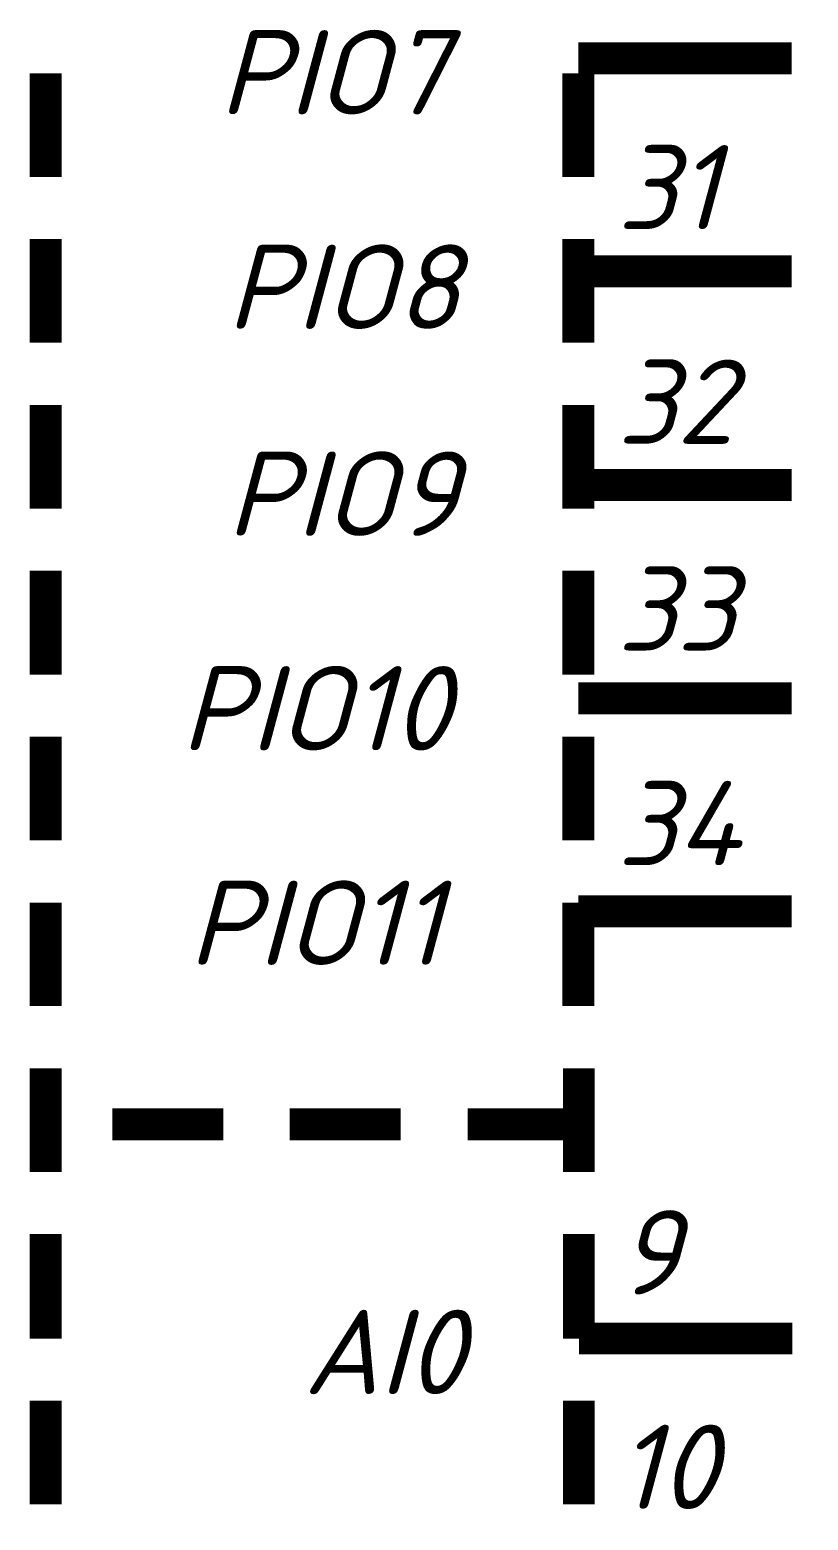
# Model space of a CAD drawing. Header units: inches. Extents: x 0 to 841, y 0 to 594.
# Drawn here: x 109.65 to 127.91, y 218.22 to 253.17 of the extents above; entities that cross this region are included whole.
import ezdxf

# ---------------------------------------------------------------- set-up
doc = ezdxf.new("R2010")
doc.units = ezdxf.units.IN
doc.layers.add('Sheet', color=255, linetype='Continuous')
doc.styles.get("Standard").update_dxf_attribs({"font": 'isocpeui.ttf'})

msp = doc.modelspace()

# ---------------------------------------------------------------- linework, layer by layer
at = {"layer": 'Sheet'}
for points in [[(122.519, 252.497, 0.749, 0.749, 0), (127.527, 252.497, 0.749, 0.749, 0)], [(110.021, 249.712, 0.749, 0.749, 0), (110.021, 252.149, 0.749, 0.749, 0)], [(122.519, 249.712, 0.749, 0.749, 0), (122.519, 252.149, 0.749, 0.749, 0)], [(122.519, 252.497, 0.3, 0.3, 0), (127.527, 252.497, 0.3, 0.3, 0)], [(110.021, 245.827, 0.749, 0.749, 0), (110.021, 248.264, 0.749, 0.749, 0)], [(122.519, 245.827, 0.749, 0.749, 0), (122.519, 248.264, 0.749, 0.749, 0)], [(122.519, 247.5, 0.749, 0.749, 0), (127.527, 247.5, 0.749, 0.749, 0)], [(122.519, 247.5, 0.3, 0.3, 0), (127.527, 247.5, 0.3, 0.3, 0)], [(110.021, 241.941, 0.749, 0.749, 0), (110.021, 244.367, 0.749, 0.749, 0)], [(122.519, 241.941, 0.749, 0.749, 0), (122.519, 244.367, 0.749, 0.749, 0)], [(122.519, 242.492, 0.749, 0.749, 0), (127.527, 242.492, 0.749, 0.749, 0)], [(122.519, 242.492, 0.3, 0.3, 0), (127.527, 242.492, 0.3, 0.3, 0)], [(110.021, 238.045, 0.749, 0.749, 0), (110.021, 240.482, 0.749, 0.749, 0)], [(122.519, 238.045, 0.749, 0.749, 0), (122.519, 240.482, 0.749, 0.749, 0)], [(122.519, 237.494, 0.749, 0.749, 0), (127.527, 237.494, 0.749, 0.749, 0)], [(122.519, 237.494, 0.3, 0.3, 0), (127.527, 237.494, 0.3, 0.3, 0)], [(110.021, 234.159, 0.749, 0.749, 0), (110.021, 236.596, 0.749, 0.749, 0)], [(122.519, 234.159, 0.749, 0.749, 0), (122.519, 236.596, 0.749, 0.749, 0)], [(110.021, 230.274, 0.749, 0.749, 0), (110.021, 232.699, 0.749, 0.749, 0)], [(122.519, 230.274, 0.749, 0.749, 0), (122.519, 232.699, 0.749, 0.749, 0)], [(122.519, 232.497, 0.749, 0.749, 0), (127.527, 232.497, 0.749, 0.749, 0)], [(122.519, 232.497, 0.3, 0.3, 0), (127.527, 232.497, 0.3, 0.3, 0)], [(110.021, 226.388, 0.749, 0.749, 0), (110.021, 228.814, 0.749, 0.749, 0)], [(122.53, 226.388, 0.749, 0.749, 0), (122.53, 228.814, 0.749, 0.749, 0)], [(114.187, 227.5, 0.749, 0.749, 0), (111.582, 227.5, 0.749, 0.749, 0)], [(118.353, 227.5, 0.749, 0.749, 0), (115.748, 227.5, 0.749, 0.749, 0)], [(122.519, 227.5, 0.749, 0.749, 0), (119.925, 227.5, 0.749, 0.749, 0)], [(110.021, 222.48, 0.749, 0.749, 0), (110.021, 224.929, 0.749, 0.749, 0)], [(122.53, 222.48, 0.749, 0.749, 0), (122.53, 224.929, 0.749, 0.749, 0)], [(127.538, 222.48, 0.749, 0.749, 0), (122.53, 222.48, 0.749, 0.749, 0)], [(122.53, 222.48, 0.3, 0.3, 0), (127.538, 222.48, 0.3, 0.3, 0)], [(110.021, 218.595, 0.749, 0.749, 0), (110.021, 221.021, 0.749, 0.749, 0)], [(122.53, 218.595, 0.749, 0.749, 0), (122.53, 221.021, 0.749, 0.749, 0)]]:
    msp.add_lwpolyline(points, format="xyseb", dxfattribs=at)

# ---------------------------------------------------------------- texts
for s, height, p in [('PIO7', 1.9764, (114.086, 251.183)), ('31', 1.9764, (123.428, 248.488)), ('PIO8', 1.9764, (114.265, 246.152)), ('32', 1.9764, (123.428, 243.457)), ('PIO9', 1.9764, (114.265, 241.301)), ('33', 1.9764, (123.428, 238.606)), ('PIO10', 1.9764, (113.187, 236.27)), ('34', 1.9764, (123.428, 233.575)), ('PIO11', 1.9764, (113.367, 231.24)), ('9', 1.976, (123.428, 223.514)), ('AI0', 1.9764, (116.062, 221.178)), ('10', 1.9764, (123.428, 218.483))]:
    msp.add_text(s, height=height, dxfattribs=at).set_placement(p)

doc.saveas('drawing.dxf')
